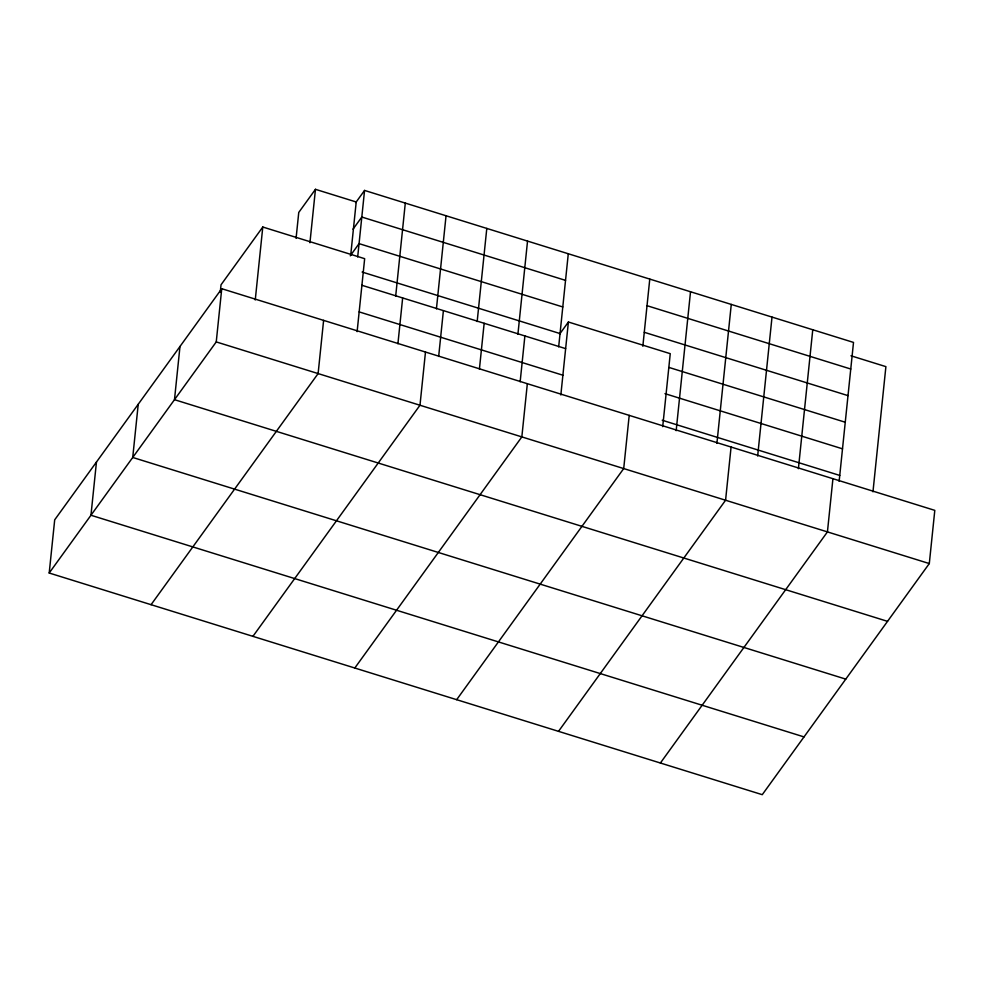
<?xml version="1.0" encoding="UTF-8"?>
<svg xmlns="http://www.w3.org/2000/svg" width="984" height="984" viewBox="0 0 984 984"><rect width="100%" height="100%" fill="white"/><g stroke="black" fill="none" stroke-linecap="round" stroke-linejoin="round"><path stroke-width="1.48" d="M49.2 573.02L54.698 519.823L221.744 288.706L934.8 510.364L929.302 563.561L762.256 794.678L49.2 573.02L216.246 341.915L221.744 288.706M96.457 462.037L90.959 515.247L804.014 736.905M138.227 404.264L132.729 457.462L845.773 679.12M179.986 346.479L174.488 399.688L887.543 621.347M220.244 292.396L221.031 284.794L262.789 227.021L364.658 258.681L357.118 331.645M255.25 299.985L262.789 227.021M296.073 238.374L298.755 212.433L315.458 189.322L356.208 201.978L350.685 255.41M309.935 242.74L315.458 189.322M323.613 320.366L318.115 373.576L151.069 604.693M357.684 256.935L364.56 190.429L853.509 342.42L839.143 481.348M395.679 296.209L405.297 203.098M397.917 343.76L402.653 297.955M425.482 352.038L419.983 405.236L252.925 636.353M436.429 308.865L446.047 215.767M438.667 356.429L443.403 310.612M477.166 321.534L486.797 228.423M479.417 369.098L484.153 323.281M517.916 334.203L527.535 241.092M520.155 381.767L524.89 335.95M527.338 383.698L521.84 436.908L354.793 668.025M558.666 346.872L568.285 253.761M560.843 394.978L568.395 322.014L670.252 353.674L662.712 426.65M629.207 415.371L623.708 468.568L456.662 699.686M642.835 346.257L649.772 279.087M676.168 430.684L690.522 291.756M716.905 443.353L731.272 304.425M731.075 447.031L725.577 500.241L558.518 731.346M757.655 456.01L772.01 317.094M798.405 468.679L812.759 329.751M832.931 478.691L827.433 531.901L660.387 763.018M872.968 491.803L885.895 366.638L850.976 355.79M355.765 202.593L364.56 190.429M353.01 229.198L361.804 217.033L565.529 280.366M350.267 255.803L359.062 243.638L562.787 306.959M559.502 334.302L568.395 322.014M647.029 305.692L850.754 369.025M644.274 332.297L848.011 395.629M362.124 272.051L560.031 333.564M669.181 367.499L845.256 422.234M361.915 285.286L565.64 348.619M664.975 393.649L842.513 448.827M359.16 311.891L562.885 375.212M662.22 420.242L839.758 475.432M216.246 341.915L929.302 563.561"/></g></svg>
